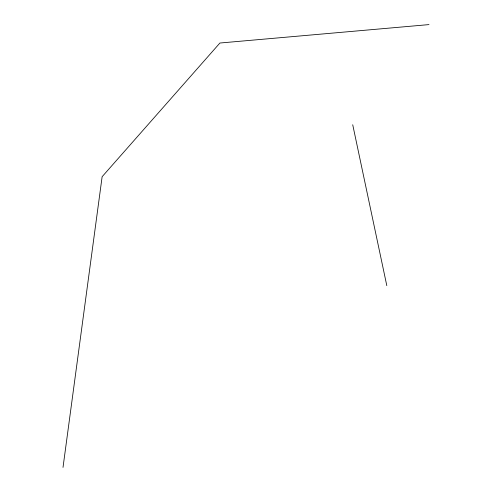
<?xml version="1.0" encoding="UTF-8"?>
<svg xmlns="http://www.w3.org/2000/svg" width="492" height="492" viewBox="0 0 492 492"><rect width="100%" height="100%" fill="white"/><g stroke="black" fill="none" stroke-linecap="round" stroke-linejoin="round"><path stroke-width="0.74" d="M63.013 467.4L102.133 176.702L219.906 43.025L428.987 24.6M352.727 124.759L386.81 285.643"/></g></svg>
